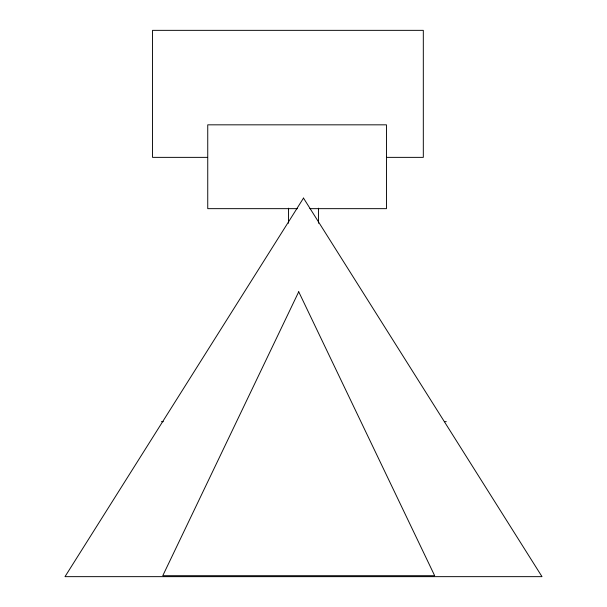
<?xml version="1.0" encoding="UTF-8"?>
<svg xmlns="http://www.w3.org/2000/svg" width="607" height="607" viewBox="0 0 607 607"><rect width="100%" height="100%" fill="white"/><g stroke="black" fill="none" stroke-linecap="round" stroke-linejoin="round"><path stroke-width="0.91" d="M207.457 157.365L152.539 157.365L152.539 30.35L423.314 30.35L423.314 157.365L386.393 157.365M297.574 208.656L207.746 208.656L207.746 124.83L386.454 124.83L386.454 208.656L309.866 208.656M161.424 421.645L163.313 421.645M444.377 421.645L446.274 421.645M318.447 208.193L318.447 223.247M288.553 208.193L288.553 223.247M298.72 291.777L162.775 575.702L434.665 575.702L298.72 291.777M303.5 198.087L64.995 576.65L542.005 576.65L303.5 198.087"/></g></svg>
